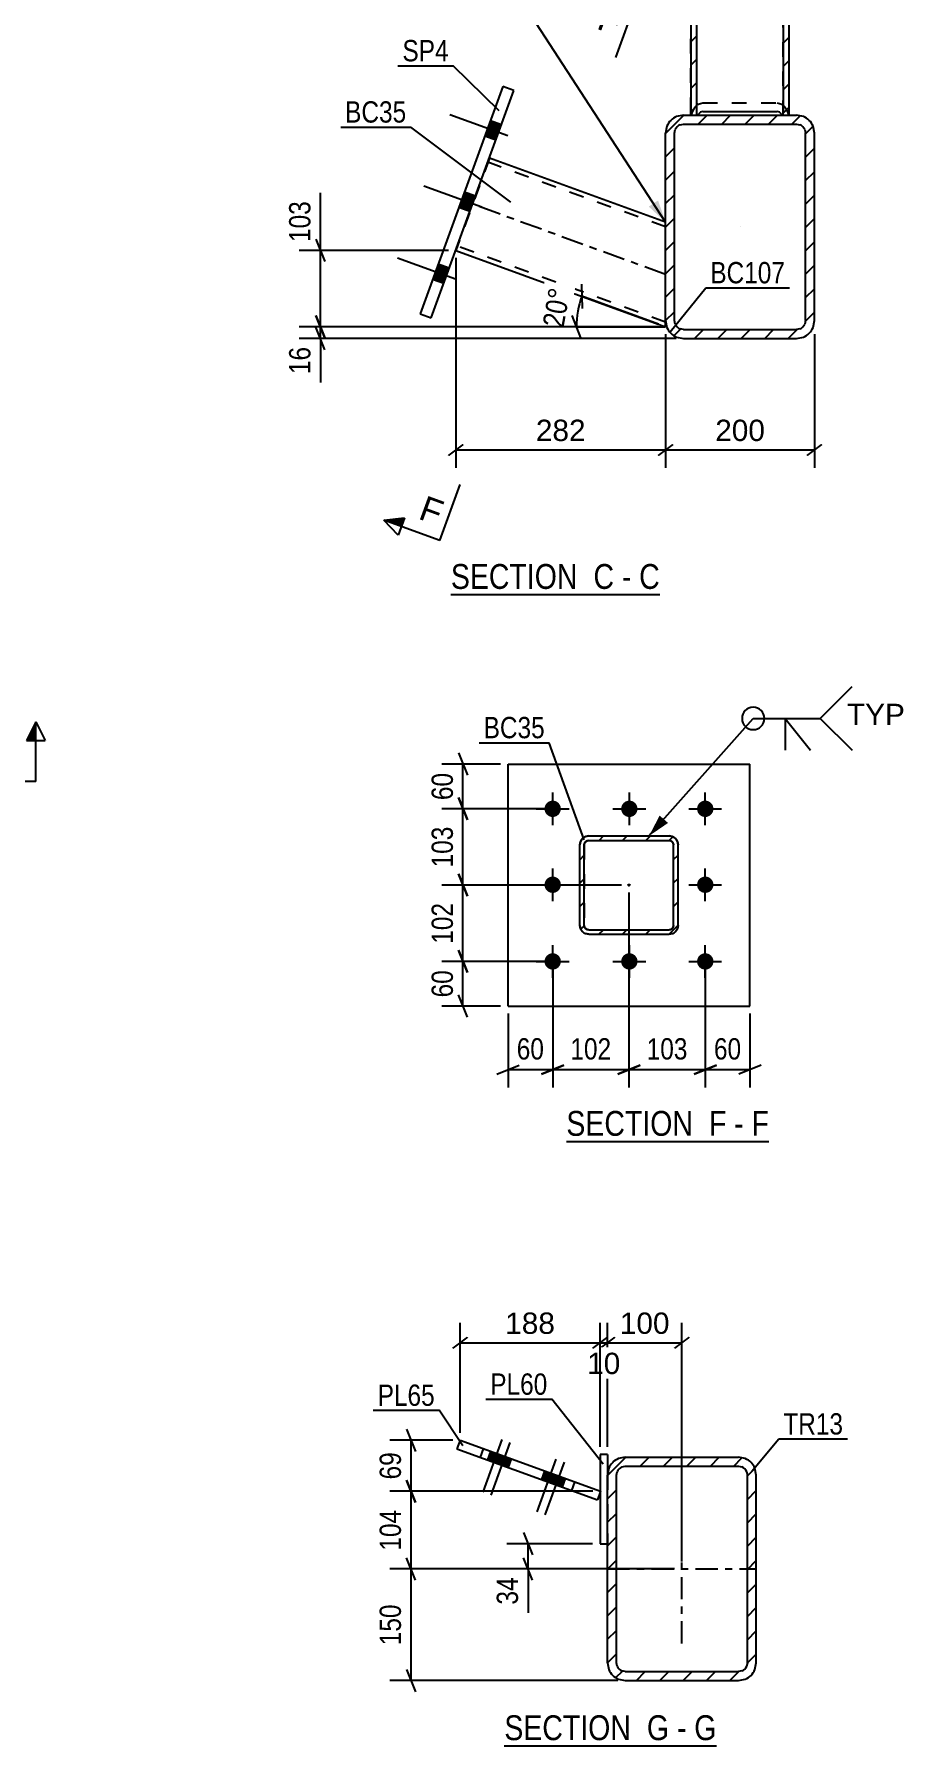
# Model space of a CAD drawing. Header units: millimetres. Extents: x -141 to 1048, y -561 to 280.
# Drawn here: x 609 to 725.9, y -273.1 to -43.2 of the extents above; entities that cross this region are included whole.
import ezdxf

# ---------------------------------------------------------------- set-up
doc = ezdxf.new("R2010")
doc.units = ezdxf.units.MM
doc.linetypes.add('DXK_LINE_DOT2', pattern=[3.9198, 1.9599, -1.9599])
doc.linetypes.add('DXK_LINE_DOT3', pattern=[5.9187, 2.979, -0.9799, 0.9799, -0.9799])
doc.styles.add('Arial', font='ARIAL.TTF', dxfattribs={"height": 0.2})
doc.styles.add('Arial Narrow', font='ARIALN.TTF', dxfattribs={"height": 0.2})

# ---------------------------------------------------------------- blocks, each defined once
blk = doc.blocks.new('Unknown-389626618-19 - 26420')
at = {"color": 6, "linetype": 'Continuous'}
blk.add_line((672.13, -273.11), (700.63, -273.11), dxfattribs=at)
at = {"color": 0, "linetype": 'Continuous'}
blk.add_wipeout([(690.24, -272.36), (690.24, -268.86), (672.13, -268.86), (672.13, -272.36)], dxfattribs=at)
at = {"color": 7, "linetype": 'Continuous', "style": 'Arial Narrow'}
blk.add_text('SECTION ', height=3.34, dxfattribs=at).set_placement((672.13, -272.36))
at = {"color": 0, "linetype": 'Continuous'}
blk.add_wipeout([(694.28, -272.36), (694.28, -268.86), (691.29, -268.86), (691.29, -272.36)], dxfattribs=at)
at = {"color": 7, "linetype": 'Continuous', "style": 'Arial Narrow'}
blk.add_text('G', height=3.34, dxfattribs=at).set_placement((691.29, -272.36))
at = {"color": 0, "linetype": 'Continuous'}
blk.add_wipeout([(696.6, -272.36), (696.6, -268.86), (695.33, -268.86), (695.33, -272.36)], dxfattribs=at)
at = {"color": 7, "linetype": 'Continuous', "style": 'Arial Narrow'}
blk.add_text('-', height=3.34, dxfattribs=at).set_placement((695.33, -272.36))
at = {"color": 0, "linetype": 'Continuous'}
blk.add_wipeout([(700.63, -272.36), (700.63, -268.86), (697.65, -268.86), (697.65, -272.36)], dxfattribs=at)
at = {"color": 7, "linetype": 'Continuous', "style": 'Arial Narrow'}
blk.add_text('G', height=3.34, dxfattribs=at).set_placement((697.65, -272.36))
blk = doc.blocks.new('Unknown-389626618-13 - 3053')
at = {"color": 6, "linetype": 'Continuous'}
blk.add_line((664.95, -118.48), (693.02, -118.48), dxfattribs=at)
at = {"color": 0, "linetype": 'Continuous'}
blk.add_wipeout([(683.06, -117.73), (683.06, -114.23), (664.95, -114.23), (664.95, -117.73)], dxfattribs=at)
at = {"color": 7, "linetype": 'Continuous', "style": 'Arial Narrow'}
blk.add_text('SECTION ', height=3.34, dxfattribs=at).set_placement((664.95, -117.73))
at = {"color": 0, "linetype": 'Continuous'}
blk.add_wipeout([(686.88, -117.73), (686.88, -114.23), (684.11, -114.23), (684.11, -117.73)], dxfattribs=at)
at = {"color": 7, "linetype": 'Continuous', "style": 'Arial Narrow'}
blk.add_text('C', height=3.34, dxfattribs=at).set_placement((684.11, -117.73))
at = {"color": 0, "linetype": 'Continuous'}
blk.add_wipeout([(689.2, -117.73), (689.2, -114.23), (687.93, -114.23), (687.93, -117.73)], dxfattribs=at)
at = {"color": 7, "linetype": 'Continuous', "style": 'Arial Narrow'}
blk.add_text('-', height=3.34, dxfattribs=at).set_placement((687.93, -117.73))
at = {"color": 0, "linetype": 'Continuous'}
blk.add_wipeout([(693.02, -117.73), (693.02, -114.23), (690.25, -114.23), (690.25, -117.73)], dxfattribs=at)
at = {"color": 7, "linetype": 'Continuous', "style": 'Arial Narrow'}
blk.add_text('C', height=3.34, dxfattribs=at).set_placement((690.25, -117.73))
blk = doc.blocks.new('Unknown-389626618-15 - 2711')
at = {"color": 6, "linetype": 'Continuous'}
blk.add_line((680.47, -191.94), (707.69, -191.94), dxfattribs=at)
at = {"color": 0, "linetype": 'Continuous'}
blk.add_wipeout([(698.58, -191.19), (698.58, -187.69), (680.47, -187.69), (680.47, -191.19)], dxfattribs=at)
at = {"color": 7, "linetype": 'Continuous', "style": 'Arial Narrow'}
blk.add_text('SECTION ', height=3.34, dxfattribs=at).set_placement((680.47, -191.19))
at = {"color": 0, "linetype": 'Continuous'}
blk.add_wipeout([(701.97, -191.19), (701.97, -187.69), (699.63, -187.69), (699.63, -191.19)], dxfattribs=at)
at = {"color": 7, "linetype": 'Continuous', "style": 'Arial Narrow'}
blk.add_text('F', height=3.34, dxfattribs=at).set_placement((699.63, -191.19))
at = {"color": 0, "linetype": 'Continuous'}
blk.add_wipeout([(704.3, -191.19), (704.3, -187.69), (703.02, -187.69), (703.02, -191.19)], dxfattribs=at)
at = {"color": 7, "linetype": 'Continuous', "style": 'Arial Narrow'}
blk.add_text('-', height=3.34, dxfattribs=at).set_placement((703.02, -191.19))
at = {"color": 0, "linetype": 'Continuous'}
blk.add_wipeout([(707.69, -191.19), (707.69, -187.69), (705.35, -187.69), (705.35, -191.19)], dxfattribs=at)
at = {"color": 7, "linetype": 'Continuous', "style": 'Arial Narrow'}
blk.add_text('F', height=3.34, dxfattribs=at).set_placement((705.35, -191.19))
blk = doc.blocks.new('Part-389626618-26570 - 26420')
at = {"color": 2, "linetype": 'Continuous'}
for p, q in [((666.19, -232.08), (665.77, -233.21)), ((666.19, -232.08), (685.04, -238.94)), ((665.77, -233.21), (684.63, -240.07)), ((669.28, -233.21), (668.87, -234.34)), ((685.04, -238.94), (684.63, -240.07))]:
    blk.add_line(p, q, dxfattribs=at)
at = {"color": 7, "linetype": 'DXK_LINE_DOT2'}
blk.add_line((681.21, -238.83), (681.62, -237.7), dxfattribs=at)
blk = doc.blocks.new('Part-389626618-26485 - 26420')
at = {"color": 2, "linetype": 'Continuous'}
for p, q in [((685.99, -233.98), (684.99, -233.98)), ((684.99, -233.98), (684.99, -245.98)), ((685.99, -233.98), (685.99, -236.76)), ((684.99, -245.98), (685.99, -245.98))]:
    blk.add_line(p, q, dxfattribs=at)
at = {"color": 7, "linetype": 'DXK_LINE_DOT2'}
blk.add_line((685.99, -236.76), (685.99, -245.98), dxfattribs=at)
blk = doc.blocks.new('Part-389626618-26515 - 26420')
at = {"linetype": 'Continuous'}
h = blk.add_hatch(dxfattribs=at)
h.set_pattern_fill('', scale=0.7, style=0, pattern_type=0)
h.set_pattern_definition([(45, (685.9861, -261.9642), (-1.57154, 1.57154), [])])
h.paths.add_polyline_path([(685.99, -236.76), (685.99, -261.96), (686.17, -262.88), (686.69, -263.66), (687.47, -264.18), (688.39, -264.36), (703.59, -264.36), (704.5, -264.18), (705.28, -263.66), (705.8, -262.88), (705.99, -261.96), (705.99, -236.76), (705.8, -235.85), (705.28, -235.07), (704.5, -234.55), (703.59, -234.36), (688.39, -234.36), (687.47, -234.55), (686.69, -235.07), (686.17, -235.85)])
h.paths.add_polyline_path([(687.54, -235.92), (687.93, -235.66), (688.39, -235.56), (703.59, -235.56), (704.05, -235.66), (704.43, -235.92), (704.69, -236.3), (704.79, -236.76), (704.79, -261.96), (704.69, -262.42), (704.43, -262.81), (704.05, -263.07), (703.59, -263.16), (688.39, -263.16), (687.93, -263.07), (687.54, -262.81), (687.28, -262.42), (687.19, -261.96), (687.19, -236.76), (687.28, -236.3)])
at = {"color": 2, "linetype": 'Continuous'}
for p, q in [((688.39, -234.36), (687.47, -234.55)), ((688.39, -234.36), (703.59, -234.36)), ((704.5, -234.55), (703.59, -234.36)), ((686.17, -235.85), (685.99, -236.76)), ((685.99, -261.96), (685.99, -236.76)), ((687.19, -236.76), (687.28, -236.3)), ((687.19, -261.96), (687.19, -236.76)), ((687.93, -235.66), (688.39, -235.56)), ((688.39, -235.56), (703.59, -235.56)), ((703.59, -235.56), (704.05, -235.66)), ((704.69, -236.3), (704.79, -236.76)), ((704.79, -261.96), (704.79, -236.76)), ((705.99, -236.76), (705.8, -235.85)), ((705.99, -261.96), (705.99, -236.76)), ((685.99, -261.96), (686.17, -262.88)), ((687.28, -262.42), (687.19, -261.96)), ((704.79, -261.96), (704.69, -262.42)), ((705.8, -262.88), (705.99, -261.96)), ((687.47, -264.18), (688.39, -264.36)), ((688.39, -263.16), (687.93, -263.07)), ((688.39, -263.16), (703.59, -263.16)), ((704.05, -263.07), (703.59, -263.16)), ((703.59, -264.36), (704.5, -264.18)), ((688.39, -264.36), (703.59, -264.36))]:
    blk.add_line(p, q, dxfattribs=at)
at = {"color": 7, "linetype": 'DXK_LINE_DOT3'}
for p, q in [((695.99, -259.36), (695.99, -239.36)), ((685.99, -249.36), (705.99, -249.36))]:
    blk.add_line(p, q, dxfattribs=at)
at = {"color": 2, "linetype": 'Continuous'}
for centre, radius, start, end in [((688.39, -236.76), 2.4, 112.5, 157.5), ((688.39, -236.76), 1.2, 112.5, 157.5), ((703.59, -236.76), 1.2, 22.5, 67.5), ((703.59, -236.76), 2.4, 22.5, 67.5), ((688.39, -261.96), 2.4, 202.5, 247.5), ((688.39, -261.96), 1.2, 202.5, 247.5), ((703.59, -261.96), 1.2, 292.5, 337.5), ((703.59, -261.96), 2.4, 292.5, 337.5)]:
    blk.add_arc(centre, radius, start, end, dxfattribs=at)
blk = doc.blocks.new('Bolt-389626618-26583 - 26420')
at = {"linetype": 'Continuous'}
for points in [[(669.86, -234.7), (671.55, -235.31), (671.96, -234.19), (670.27, -233.57)], [(670.95, -235.09), (672.64, -235.71), (673.05, -234.58), (671.36, -233.97)], [(677.13, -237.34), (678.82, -237.96), (679.23, -236.83), (677.54, -236.21)], [(678.21, -237.74), (679.9, -238.35), (680.31, -237.22), (678.62, -236.61)]]:
    blk.add_hatch(color=1, dxfattribs=at).paths.add_polyline_path(points)
at = {"color": 1, "linetype": 'Continuous'}
for p, q in [((671.8, -232), (669.24, -239.05)), ((670.27, -233.57), (669.86, -234.7)), ((672.89, -232.39), (670.32, -239.44)), ((671.36, -233.97), (670.95, -235.09)), ((671.96, -234.19), (671.55, -235.31)), ((673.05, -234.58), (672.64, -235.71)), ((679.07, -234.64), (676.5, -241.69)), ((677.54, -236.21), (677.13, -237.34)), ((680.15, -235.04), (677.59, -242.09)), ((678.62, -236.61), (678.21, -237.74)), ((679.23, -236.83), (678.82, -237.96)), ((680.31, -237.22), (679.9, -238.35))]:
    blk.add_line(p, q, dxfattribs=at)
blk = doc.blocks.new('Part-389626618-3073 - 3053')
at = {"color": 7, "linetype": 'DXK_LINE_DOT2'}
for p, q in [((670.13, -59.86), (665.61, -72.27)), ((693.8, -69.12), (669.92, -60.43)), ((693.8, -68.58), (693.8, -68.48)), ((693.8, -81.74), (693.8, -68.48)), ((693.8, -81.89), (665.82, -71.7))]:
    blk.add_line(p, q, dxfattribs=at)
at = {"color": 2, "linetype": 'Continuous'}
for p, q in [((693.8, -68.48), (670.13, -59.86)), ((665.61, -72.27), (693.8, -82.53)), ((693.8, -81.74), (693.8, -81.7)), ((693.8, -82.53), (693.8, -81.74))]:
    blk.add_line(p, q, dxfattribs=at)
at = {"color": 7, "linetype": 'DXK_LINE_DOT3'}
blk.add_line((693.8, -75.51), (667.87, -66.07), dxfattribs=at)
blk = doc.blocks.new('Part-389626618-3190 - 3053')
at = {"linetype": 'Continuous'}
h = blk.add_hatch(dxfattribs=at)
h.set_pattern_fill('', scale=0.7, style=0, pattern_type=0)
h.set_pattern_definition([(45, (693.801, -81.699), (-1.57154, 1.57154), [])])
h.paths.add_polyline_path([(693.8, -56.5), (693.8, -81.7), (693.98, -82.62), (694.5, -83.4), (695.28, -83.92), (696.2, -84.1), (711.4, -84.1), (712.32, -83.92), (713.1, -83.4), (713.62, -82.62), (713.8, -81.7), (713.8, -56.5), (713.62, -55.58), (713.1, -54.8), (712.32, -54.28), (711.4, -54.1), (696.2, -54.1), (695.28, -54.28), (694.5, -54.8), (693.98, -55.58)])
h.paths.add_polyline_path([(695.35, -55.65), (695.74, -55.39), (696.2, -55.3), (711.4, -55.3), (711.86, -55.39), (712.25, -55.65), (712.51, -56.04), (712.6, -56.5), (712.6, -81.7), (712.51, -82.16), (712.25, -82.55), (711.86, -82.81), (711.4, -82.9), (696.2, -82.9), (695.74, -82.81), (695.35, -82.55), (695.09, -82.16), (695, -81.7), (695, -56.5), (695.09, -56.04)])
at = {"color": 2, "linetype": 'Continuous'}
for p, q in [((696.2, -54.1), (695.28, -54.28)), ((696.2, -54.1), (711.4, -54.1)), ((712.32, -54.28), (711.4, -54.1)), ((693.98, -55.58), (693.8, -56.5)), ((693.8, -81.7), (693.8, -56.5)), ((695, -56.5), (695.09, -56.04)), ((695, -81.7), (695, -56.5)), ((695.74, -55.39), (696.2, -55.3)), ((696.2, -55.3), (711.4, -55.3)), ((711.4, -55.3), (711.86, -55.39)), ((712.51, -56.04), (712.6, -56.5)), ((712.6, -81.7), (712.6, -56.5)), ((713.8, -56.5), (713.62, -55.58)), ((713.8, -81.7), (713.8, -56.5)), ((693.8, -81.7), (693.98, -82.62)), ((695.09, -82.16), (695, -81.7)), ((712.6, -81.7), (712.51, -82.16)), ((713.62, -82.62), (713.8, -81.7)), ((695.28, -83.92), (696.2, -84.1)), ((696.2, -82.9), (695.74, -82.81)), ((696.2, -82.9), (711.4, -82.9)), ((696.2, -84.1), (711.4, -84.1)), ((711.86, -82.81), (711.4, -82.9)), ((711.4, -84.1), (712.32, -83.92))]:
    blk.add_line(p, q, dxfattribs=at)
at = {"color": 7, "linetype": 'DXK_LINE_DOT3'}
blk.add_line((703.8, -69.1), (703.8, -69.1), dxfattribs=at)
at = {"color": 2, "linetype": 'Continuous'}
for centre, radius, start, end in [((696.2, -56.5), 2.4, 112.5, 157.5), ((711.4, -56.5), 2.4, 22.5, 67.5), ((696.2, -56.5), 1.2, 112.5, 157.5), ((711.4, -56.5), 1.2, 22.5, 67.5), ((696.2, -81.7), 2.4, 202.5, 247.5), ((696.2, -81.7), 1.2, 202.5, 247.5), ((711.4, -81.7), 1.2, 292.5, 337.5), ((711.4, -81.7), 2.4, 292.5, 337.5)]:
    blk.add_arc(centre, radius, start, end, dxfattribs=at)
blk = doc.blocks.new('Part-389626618-3055 - 3053')
at = {"linetype": 'Continuous'}
h = blk.add_hatch(dxfattribs=at)
h.set_pattern_fill('', scale=0.7, style=0, pattern_type=0)
h.set_pattern_definition([(45, (697.201, -53.6675), (-1.57154, 1.57154), [])])
h.paths.add_polyline_path([(697.2, -39.07), (697.2, -53.67), (697.26, -54.1), (698.06, -54.1), (698, -53.67), (698, -39.07), (698.06, -38.62), (698.24, -38.24), (698.49, -37.99), (698.8, -37.9), (708.8, -37.9), (709.11, -37.99), (709.37, -38.24), (709.54, -38.62), (709.6, -39.07), (709.6, -53.67), (709.54, -54.1), (710.34, -54.1), (710.4, -53.67), (710.4, -39.07), (710.28, -38.18), (709.93, -37.42), (709.41, -36.91), (708.8, -36.74), (698.8, -36.74), (698.19, -36.91), (697.67, -37.42), (697.32, -38.18)])
at = {"color": 2, "linetype": 'Continuous'}
for p, q in [((698.8, -36.74), (698.19, -36.91)), ((698.8, -36.74), (708.8, -36.74)), ((709.41, -36.91), (708.8, -36.74)), ((697.32, -38.18), (697.2, -39.07)), ((697.2, -39.07), (697.2, -39.07)), ((697.2, -39.07), (697.2, -53.67)), ((698, -39.07), (698.06, -38.62)), ((698, -39.07), (698, -39.07)), ((698, -53.67), (698, -39.07)), ((698.49, -37.99), (698.8, -37.9)), ((698.8, -37.9), (708.8, -37.9)), ((708.8, -37.9), (709.11, -37.99)), ((709.54, -38.62), (709.6, -39.07)), ((709.6, -39.07), (709.6, -39.07)), ((709.6, -39.07), (709.6, -53.67)), ((710.4, -39.07), (710.28, -38.18)), ((710.4, -39.07), (710.4, -39.07)), ((710.4, -53.67), (710.4, -39.07)), ((697.2, -54.1), (697.2, -53.67)), ((697.2, -53.67), (697.26, -54.1)), ((697.26, -54.1), (698.06, -54.1)), ((698.06, -54.1), (698, -53.67)), ((698.06, -54.1), (698.06, -54.1)), ((698.24, -53.96), (698.17, -54.1)), ((698.49, -53.7), (698.24, -53.96)), ((698.8, -53.61), (698.49, -53.7)), ((698.8, -53.61), (708.8, -53.61)), ((709.11, -53.7), (708.8, -53.61)), ((709.37, -53.96), (709.11, -53.7)), ((709.43, -54.1), (709.37, -53.96)), ((709.6, -53.67), (709.54, -54.1)), ((709.54, -54.1), (709.54, -54.1)), ((709.54, -54.1), (710.34, -54.1)), ((710.34, -54.1), (710.4, -53.67)), ((710.4, -54.1), (710.4, -53.67))]:
    blk.add_line(p, q, dxfattribs=at)
at = {"color": 7, "linetype": 'DXK_LINE_DOT2'}
for p, q in [((697.2, -53.67), (697.2, -39.07)), ((698, -54.1), (698, -39.07)), ((709.6, -54.1), (709.6, -39.07)), ((710.4, -53.67), (710.4, -39.07)), ((698.19, -52.62), (698.8, -52.45)), ((698.8, -52.45), (708.8, -52.45)), ((708.8, -52.45), (709.41, -52.62)), ((697.2, -54.1), (697.26, -54.1)), ((697.2, -54.1), (697.29, -54.1)), ((697.29, -54.1), (697.32, -53.89)), ((697.29, -54.1), (698.17, -54.1)), ((709.43, -54.1), (710.4, -54.1)), ((709.54, -54.1), (709.6, -54.1)), ((710.28, -53.89), (710.31, -54.1))]:
    blk.add_line(p, q, dxfattribs=at)
at = {"color": 2, "linetype": 'Continuous'}
for centre, radius, start, end in [((699.39, -38.67), 2.13, 124.4664, 166.7051), ((699.1, -38.87), 1.06, 124.4664, 166.7051), ((708.51, -38.87), 1.06, 13.2949, 55.5336), ((708.21, -38.67), 2.13, 13.2949, 55.5336)]:
    blk.add_arc(centre, radius, start, end, dxfattribs=at)
at = {"color": 7, "linetype": 'DXK_LINE_DOT2'}
for centre, start, end in [((699.39, -54.38), 124.4664, 166.7051), ((708.21, -54.38), 13.2949, 55.5336)]:
    blk.add_arc(centre, 2.13, start, end, dxfattribs=at)
blk = doc.blocks.new('Part-389626618-3112 - 3053')
at = {"color": 2, "linetype": 'Continuous'}
for p, q in [((671.92, -50.25), (660.81, -80.79)), ((673.43, -50.8), (671.92, -50.25)), ((662.31, -81.34), (673.43, -50.8)), ((660.81, -80.79), (662.31, -81.34))]:
    blk.add_line(p, q, dxfattribs=at)
blk = doc.blocks.new('Bolt-389626618-3123 - 3053')
at = {"linetype": 'Continuous'}
for points in [[(671, -57.47), (671.75, -55.4), (670.25, -54.85), (669.49, -56.92)], [(671, -57.47), (671.75, -55.4), (670.25, -54.85), (669.49, -56.92)], [(671, -57.47), (671.75, -55.4), (670.25, -54.85), (669.49, -56.92)], [(667.51, -67.05), (668.26, -64.99), (666.76, -64.44), (666.01, -66.51)], [(667.51, -67.05), (668.26, -64.99), (666.76, -64.44), (666.01, -66.51)], [(663.99, -76.73), (664.74, -74.66), (663.23, -74.12), (662.48, -76.18)], [(663.99, -76.73), (664.74, -74.66), (663.23, -74.12), (662.48, -76.18)], [(663.99, -76.73), (664.74, -74.66), (663.23, -74.12), (662.48, -76.18)]]:
    blk.add_hatch(color=1, dxfattribs=at).paths.add_polyline_path(points)
at = {"color": 1, "linetype": 'Continuous'}
for p, q in [((672.6, -56.88), (664.8, -54.04)), ((672.6, -56.88), (664.8, -54.04)), ((672.6, -56.88), (664.8, -54.04)), ((671.75, -55.4), (670.25, -54.85)), ((671.75, -55.4), (670.25, -54.85)), ((671.75, -55.4), (670.25, -54.85)), ((671, -57.47), (669.49, -56.92)), ((671, -57.47), (669.49, -56.92)), ((671, -57.47), (669.49, -56.92)), ((669.11, -66.46), (661.31, -63.63)), ((669.11, -66.46), (661.31, -63.63)), ((667.51, -67.05), (666.01, -66.51)), ((667.51, -67.05), (666.01, -66.51)), ((668.26, -64.99), (666.76, -64.44)), ((668.26, -64.99), (666.76, -64.44)), ((665.58, -76.14), (657.78, -73.3)), ((665.58, -76.14), (657.78, -73.3)), ((665.58, -76.14), (657.78, -73.3)), ((664.74, -74.66), (663.23, -74.12)), ((664.74, -74.66), (663.23, -74.12)), ((664.74, -74.66), (663.23, -74.12)), ((663.99, -76.73), (662.48, -76.18)), ((663.99, -76.73), (662.48, -76.18)), ((663.99, -76.73), (662.48, -76.18))]:
    blk.add_line(p, q, dxfattribs=at)
blk = doc.blocks.new('Part-389626618-2742 - 2711')
at = {"linetype": 'Continuous'}
h = blk.add_hatch(dxfattribs=at)
h.set_pattern_fill('', scale=0.7, style=0, pattern_type=0)
h.set_pattern_definition([(45, (694.277, -164.1203), (-1.57154, 1.57154), [])])
h.paths.add_polyline_path([(683.48, -164.12), (694.28, -164.12), (694.74, -164.03), (695.13, -163.77), (695.39, -163.38), (695.48, -162.92), (695.48, -152.12), (695.39, -151.66), (695.13, -151.27), (694.74, -151.01), (694.28, -150.92), (683.48, -150.92), (683.02, -151.01), (682.63, -151.27), (682.37, -151.66), (682.28, -152.12), (682.28, -162.92), (682.37, -163.38), (682.63, -163.77), (683.02, -164.03)])
h.paths.add_polyline_path([(682.92, -163.15), (682.88, -162.92), (682.88, -152.12), (682.92, -151.89), (683.05, -151.7), (683.25, -151.57), (683.48, -151.52), (694.28, -151.52), (694.51, -151.57), (694.7, -151.7), (694.83, -151.89), (694.88, -152.12), (694.88, -162.92), (694.83, -163.15), (694.7, -163.34), (694.51, -163.47), (694.28, -163.52), (683.48, -163.52), (683.25, -163.47), (683.05, -163.34)])
blk.add_hatch(color=30, dxfattribs=at).paths.add_polyline_path([(688.88, -157.62, -1), (688.88, -157.42, -1)])
at = {"color": 7, "linetype": 'DXK_LINE_DOT2'}
for p, q in [((682.28, -152.12), (682.37, -151.66)), ((683.05, -151.7), (682.92, -151.89)), ((683.02, -151.01), (683.48, -150.92)), ((683.25, -151.57), (683.05, -151.7)), ((683.48, -151.52), (683.25, -151.57)), ((683.48, -150.92), (694.28, -150.92)), ((683.48, -151.52), (694.28, -151.52)), ((694.28, -150.92), (694.74, -151.01)), ((694.51, -151.57), (694.28, -151.52)), ((694.7, -151.7), (694.51, -151.57)), ((694.83, -151.89), (694.7, -151.7)), ((695.39, -151.66), (695.48, -152.12)), ((682.28, -162.92), (682.28, -152.12)), ((682.92, -151.89), (682.88, -152.12)), ((682.88, -152.12), (682.88, -162.92)), ((694.88, -152.12), (694.83, -151.89)), ((694.88, -162.92), (694.88, -152.12)), ((695.48, -162.92), (695.48, -152.12)), ((682.37, -163.38), (682.28, -162.92)), ((682.88, -162.92), (682.92, -163.15)), ((682.92, -163.15), (683.05, -163.34)), ((694.7, -163.34), (694.83, -163.15)), ((694.83, -163.15), (694.88, -162.92)), ((695.48, -162.92), (695.39, -163.38)), ((683.48, -164.12), (683.02, -164.03)), ((683.05, -163.34), (683.25, -163.47)), ((683.25, -163.47), (683.48, -163.52)), ((683.48, -163.52), (694.28, -163.52)), ((683.48, -164.12), (694.28, -164.12)), ((694.28, -163.52), (694.51, -163.47)), ((694.74, -164.03), (694.28, -164.12)), ((694.51, -163.47), (694.7, -163.34))]:
    blk.add_line(p, q, dxfattribs=at)
at = {"color": 2, "linetype": 'Continuous'}
for p, q in [((682.37, -151.66), (682.28, -152.12)), ((682.92, -151.89), (683.05, -151.7)), ((683.48, -150.92), (683.02, -151.01)), ((683.05, -151.7), (683.25, -151.57)), ((683.25, -151.57), (683.48, -151.52)), ((683.48, -150.92), (694.28, -150.92)), ((683.48, -151.52), (694.28, -151.52)), ((694.74, -151.01), (694.28, -150.92)), ((694.28, -151.52), (694.51, -151.57)), ((694.51, -151.57), (694.7, -151.7)), ((694.7, -151.7), (694.83, -151.89)), ((695.48, -152.12), (695.39, -151.66)), ((682.28, -162.92), (682.28, -152.12)), ((682.88, -152.12), (682.92, -151.89)), ((682.88, -162.92), (682.88, -152.12)), ((694.83, -151.89), (694.88, -152.12)), ((694.88, -162.92), (694.88, -152.12)), ((695.48, -162.92), (695.48, -152.12)), ((682.28, -162.92), (682.37, -163.38)), ((682.92, -163.15), (682.88, -162.92)), ((683.05, -163.34), (682.92, -163.15)), ((694.83, -163.15), (694.7, -163.34)), ((694.88, -162.92), (694.83, -163.15)), ((695.39, -163.38), (695.48, -162.92)), ((683.02, -164.03), (683.48, -164.12)), ((683.25, -163.47), (683.05, -163.34)), ((683.48, -163.52), (683.25, -163.47)), ((683.48, -163.52), (694.28, -163.52)), ((683.48, -164.12), (694.28, -164.12)), ((694.51, -163.47), (694.28, -163.52)), ((694.28, -164.12), (694.74, -164.03)), ((694.7, -163.34), (694.51, -163.47))]:
    blk.add_line(p, q, dxfattribs=at)
at = {"color": 7, "linetype": 'DXK_LINE_DOT3'}
blk.add_line((688.88, -157.52), (688.88, -157.52), dxfattribs=at)
at = {"color": 30, "linetype": 'DXK_LINE_DOT3'}
blk.add_line((688.88, -157.52), (688.88, -157.52), dxfattribs=at)
at = {"color": 30, "linetype": 'Continuous'}
blk.add_circle((688.88, -157.52), 0.1, dxfattribs=at)
at = {"color": 7, "linetype": 'DXK_LINE_DOT2'}
for centre, start, end in [((683.48, -152.12), 112.5, 157.5), ((694.28, -152.12), 22.5, 67.5), ((683.48, -162.92), 202.5, 247.5), ((694.28, -162.92), 292.5, 337.5)]:
    blk.add_arc(centre, 1.2, start, end, dxfattribs=at)
at = {"color": 2, "linetype": 'Continuous'}
for centre, start, end in [((683.48, -152.12), 112.5, 157.5), ((694.28, -152.12), 22.5, 67.5), ((683.48, -162.92), 202.5, 247.5), ((694.28, -162.92), 292.5, 337.5)]:
    blk.add_arc(centre, 1.2, start, end, dxfattribs=at)
blk = doc.blocks.new('Part-389626618-2779 - 2711')
at = {"color": 2, "linetype": 'Continuous'}
for p, q in [((672.63, -173.77), (672.63, -141.27)), ((672.63, -141.27), (705.13, -141.27)), ((705.13, -173.77), (705.13, -141.27)), ((672.63, -173.77), (705.13, -173.77))]:
    blk.add_line(p, q, dxfattribs=at)
blk = doc.blocks.new('Bolt-389626618-2747 - 2711')
at = {"linetype": 'Continuous'}
for points in [[(678.63, -146.17, -1), (678.63, -148.37, -1)], [(688.93, -146.17, -1), (688.93, -148.37, -1)], [(699.13, -146.17, -1), (699.13, -148.37, -1)], [(678.63, -156.37, -1), (678.63, -158.57, -1)], [(699.13, -156.37, -1), (699.13, -158.57, -1)], [(678.63, -166.67, -1), (678.63, -168.87, -1)], [(688.93, -166.67, -1), (688.93, -168.87, -1)], [(699.13, -166.67, -1), (699.13, -168.87, -1)]]:
    blk.add_hatch(color=1, dxfattribs=at).paths.add_polyline_path(points)
at = {"color": 1, "linetype": 'Continuous'}
for p, q in [((678.63, -149.47), (678.63, -145.07)), ((688.93, -149.47), (688.93, -145.07)), ((699.13, -149.47), (699.13, -145.07)), ((676.43, -147.27), (680.83, -147.27)), ((686.73, -147.27), (691.13, -147.27)), ((696.93, -147.27), (701.33, -147.27)), ((678.63, -159.67), (678.63, -155.27)), ((699.13, -159.67), (699.13, -155.27)), ((676.43, -157.47), (680.83, -157.47)), ((696.93, -157.47), (701.33, -157.47)), ((676.43, -167.77), (680.83, -167.77)), ((678.63, -169.97), (678.63, -165.57)), ((686.73, -167.77), (691.13, -167.77)), ((688.93, -169.97), (688.93, -165.57)), ((696.93, -167.77), (701.33, -167.77)), ((699.13, -169.97), (699.13, -165.57))]:
    blk.add_line(p, q, dxfattribs=at)
blk = doc.blocks.new('StraightDimension-389626618-38826 - 26420')
at = {"color": 7, "linetype": 'Continuous'}
for p, q in [((660.19, -250.86), (658.99, -247.86)), ((694.99, -249.36), (656.74, -249.36)), ((659.59, -264.36), (659.59, -249.36)), ((658.99, -262.86), (660.19, -265.86)), ((687.39, -264.36), (656.74, -264.36))]:
    blk.add_line(p, q, dxfattribs=at)
at = {"color": 0}
blk.add_wipeout([(658.84, -253.52), (654.64, -253.52), (654.64, -260.21), (658.84, -260.21)], dxfattribs=at)
at = {"color": 3, "style": 'Arial Narrow'}
blk.add_text('150', height=2.863, rotation=90.0002, dxfattribs=at).set_placement((658.24, -259.61))
blk = doc.blocks.new('StraightDimension-389626618-27278 - 26420')
at = {"color": 7, "linetype": 'Continuous'}
for p, q in [((674.72, -244.48), (675.92, -247.48)), ((683.99, -245.98), (672.47, -245.98)), ((675.92, -250.86), (674.72, -247.86)), ((675.32, -249.36), (675.32, -245.98)), ((694.99, -249.36), (672.47, -249.36))]:
    blk.add_line(p, q, dxfattribs=at)
at = {"color": 0}
blk.add_wipeout([(674.57, -249.89), (670.37, -249.89), (670.37, -254.75), (674.57, -254.75)], dxfattribs=at)
at = {"color": 7, "linetype": 'Continuous'}
blk.add_line((675.32, -249.36), (675.32, -255.27), dxfattribs=at)
blk.add_line((675.32, -249.36), (675.32, -255.27), dxfattribs=at)
at = {"color": 3, "style": 'Arial Narrow'}
blk.add_text('34', height=2.863, rotation=90.0002, dxfattribs=at).set_placement((673.97, -254.15))
blk = doc.blocks.new('StraightDimension-389626618-38824 - 26420')
at = {"color": 7, "linetype": 'Continuous'}
for p, q in [((665.19, -232.08), (656.74, -232.08)), ((658.99, -230.58), (660.19, -233.58)), ((659.59, -238.94), (659.59, -232.08)), ((684.04, -238.94), (656.74, -238.94)), ((660.19, -240.44), (658.99, -237.44))]:
    blk.add_line(p, q, dxfattribs=at)
at = {"color": 0}
blk.add_wipeout([(658.84, -233.08), (654.64, -233.08), (654.64, -237.94), (658.84, -237.94)], dxfattribs=at)
at = {"color": 3, "style": 'Arial Narrow'}
blk.add_text('69', height=2.863, rotation=90.0002, dxfattribs=at).set_placement((658.24, -237.34))
blk = doc.blocks.new('StraightDimension-389626618-38825 - 26420')
at = {"color": 7, "linetype": 'Continuous'}
for p, q in [((684.04, -238.94), (656.74, -238.94)), ((658.99, -237.44), (660.19, -240.44)), ((659.59, -249.36), (659.59, -238.94)), ((660.19, -250.86), (658.99, -247.86)), ((694.99, -249.36), (656.74, -249.36))]:
    blk.add_line(p, q, dxfattribs=at)
at = {"color": 0}
blk.add_wipeout([(658.84, -240.81), (654.64, -240.81), (654.64, -247.5), (658.84, -247.5)], dxfattribs=at)
at = {"color": 3, "style": 'Arial Narrow'}
blk.add_text('104', height=2.863, rotation=90.0002, dxfattribs=at).set_placement((658.24, -246.9))
blk = doc.blocks.new('StraightDimension-389626618-53988 - 26420')
at = {"linetype": 'Continuous'}
for points in [[(686.89, -218.16), (687.09, -218.31), (685.09, -219.81), (684.89, -219.66)], [(695.09, -219.81), (694.89, -219.66), (696.89, -218.16), (697.09, -218.31)]]:
    blk.add_hatch(color=7, dxfattribs=at).paths.add_polyline_path(points)
at = {"color": 7, "linetype": 'Continuous'}
for p, q in [((685.99, -232.98), (685.99, -216.29)), ((695.99, -248.36), (695.99, -216.29)), ((685.99, -218.99), (695.99, -218.99))]:
    blk.add_line(p, q, dxfattribs=at)
at = {"color": 0}
blk.add_wipeout([(694.92, -218.39), (694.92, -214.19), (687.05, -214.19), (687.05, -218.39)], dxfattribs=at)
at = {"color": 3, "style": 'Arial'}
blk.add_text('100', height=2.865, dxfattribs=at).set_placement((687.65, -217.79))
blk = doc.blocks.new('StraightDimension-389626618-53989 - 26420')
at = {"linetype": 'Continuous'}
for points in [[(685.89, -218.16), (686.09, -218.31), (684.09, -219.81), (683.89, -219.66)], [(685.09, -219.81), (684.89, -219.66), (686.89, -218.16), (687.09, -218.31)]]:
    blk.add_hatch(color=7, dxfattribs=at).paths.add_polyline_path(points)
at = {"color": 7, "linetype": 'Continuous'}
for p, q in [((684.99, -232.98), (684.99, -216.59)), ((685.99, -232.98), (685.99, -216.59)), ((684.99, -218.99), (685.99, -218.99))]:
    blk.add_line(p, q, dxfattribs=at)
at = {"color": 0}
blk.add_wipeout([(688.31, -223.79), (688.31, -219.59), (682.66, -219.59), (682.66, -223.79)], dxfattribs=at)
at = {"color": 3, "style": 'Arial'}
blk.add_text('10', height=2.865, dxfattribs=at).set_placement((683.26, -223.19))
blk = doc.blocks.new('StraightDimension-389626618-53990 - 26420')
at = {"linetype": 'Continuous'}
for points in [[(665.29, -219.81), (665.09, -219.66), (667.09, -218.16), (667.29, -218.31)], [(685.89, -218.16), (686.09, -218.31), (684.09, -219.81), (683.89, -219.66)]]:
    blk.add_hatch(color=7, dxfattribs=at).paths.add_polyline_path(points)
at = {"color": 7, "linetype": 'Continuous'}
for p, q in [((666.19, -231.08), (666.19, -216.29)), ((684.99, -232.98), (684.99, -216.29)), ((666.19, -218.99), (684.99, -218.99))]:
    blk.add_line(p, q, dxfattribs=at)
at = {"color": 0}
blk.add_wipeout([(679.52, -218.39), (679.52, -214.19), (671.65, -214.19), (671.65, -218.39)], dxfattribs=at)
at = {"color": 3, "style": 'Arial'}
blk.add_text('188', height=2.865, dxfattribs=at).set_placement((672.25, -217.79))
blk = doc.blocks.new('StraightDimension-389626618-24998 - 3053')
at = {"color": 7, "linetype": 'Continuous'}
for p, q in [((646.82, -70.77), (648.02, -73.77)), ((664.61, -72.27), (644.57, -72.27)), ((647.42, -82.53), (647.42, -72.27)), ((692.8, -82.53), (644.57, -82.53)), ((648.02, -84.03), (646.82, -81.03))]:
    blk.add_line(p, q, dxfattribs=at)
at = {"color": 0}
blk.add_wipeout([(646.67, -65.06), (642.47, -65.06), (642.47, -71.74), (646.67, -71.74)], dxfattribs=at)
at = {"color": 7, "linetype": 'Continuous'}
blk.add_line((647.42, -72.27), (647.42, -64.53), dxfattribs=at)
blk.add_line((647.42, -72.27), (647.42, -64.53), dxfattribs=at)
at = {"color": 3, "style": 'Arial Narrow'}
blk.add_text('103', height=2.863, rotation=90.0002, dxfattribs=at).set_placement((646.07, -71.14))
blk = doc.blocks.new('StraightDimension-389626618-25083 - 3053')
at = {"linetype": 'Continuous'}
for points in [[(692.9, -99.9), (692.7, -99.75), (694.7, -98.25), (694.9, -98.4)], [(714.7, -98.25), (714.9, -98.4), (712.9, -99.9), (712.7, -99.75)]]:
    blk.add_hatch(color=7, dxfattribs=at).paths.add_polyline_path(points)
at = {"color": 7, "linetype": 'Continuous'}
for p, q in [((693.8, -83.53), (693.8, -101.47)), ((713.8, -83.5), (713.8, -101.47)), ((693.8, -99.07), (713.8, -99.07))]:
    blk.add_line(p, q, dxfattribs=at)
at = {"color": 0}
blk.add_wipeout([(707.74, -98.47), (707.74, -94.27), (699.87, -94.27), (699.87, -98.47)], dxfattribs=at)
at = {"color": 3, "style": 'Arial'}
blk.add_text('200', height=2.865, dxfattribs=at).set_placement((700.47, -97.87))
blk = doc.blocks.new('AngleDimension-389626618-3280 - 3053')
at = {"color": 7, "linetype": 'Continuous'}
for p, q in [((682.5, -76.82), (682.6, -80.05)), ((692.86, -82.19), (682.55, -78.43)), ((682.55, -78.43), (693.8, -82.53)), ((682.43, -84.03), (681.23, -81.03)), ((681.83, -82.53), (693.8, -82.53))]:
    blk.add_line(p, q, dxfattribs=at)
blk.add_arc((693.8, -82.53), 11.98, 160, 180, dxfattribs=at)
at = {"color": 0}
blk.add_wipeout([(681.68, -77.11), (677.55, -76.38), (676.42, -82.74), (680.56, -83.47)], dxfattribs=at)
at = {"color": 3, "style": 'Arial Narrow'}
blk.add_text('20°', height=2.863, rotation=80.0021, dxfattribs=at).set_placement((680.07, -82.78))
blk = doc.blocks.new('StraightDimension-389626618-25084 - 3053')
at = {"linetype": 'Continuous'}
for points in [[(664.71, -99.9), (664.51, -99.75), (666.51, -98.25), (666.71, -98.4)], [(694.7, -98.25), (694.9, -98.4), (692.9, -99.9), (692.7, -99.75)]]:
    blk.add_hatch(color=7, dxfattribs=at).paths.add_polyline_path(points)
at = {"color": 7, "linetype": 'Continuous'}
for p, q in [((665.61, -73.27), (665.61, -101.47)), ((693.8, -83.53), (693.8, -101.47)), ((665.61, -99.07), (693.8, -99.07))]:
    blk.add_line(p, q, dxfattribs=at)
at = {"color": 0}
blk.add_wipeout([(683.64, -98.47), (683.64, -94.27), (675.77, -94.27), (675.77, -98.47)], dxfattribs=at)
at = {"color": 3, "style": 'Arial'}
blk.add_text('282', height=2.865, dxfattribs=at).set_placement((676.37, -97.87))
blk = doc.blocks.new('StraightDimension-389626618-24999 - 3053')
at = {"color": 7, "linetype": 'Continuous'}
for p, q in [((692.8, -82.53), (644.57, -82.53)), ((646.82, -81.03), (648.02, -84.03)), ((648.02, -85.6), (646.82, -82.6)), ((647.42, -84.1), (647.42, -82.53)), ((695.2, -84.1), (644.57, -84.1))]:
    blk.add_line(p, q, dxfattribs=at)
at = {"color": 0}
blk.add_wipeout([(646.67, -84.62), (642.47, -84.62), (642.47, -89.48), (646.67, -89.48)], dxfattribs=at)
at = {"color": 7, "linetype": 'Continuous'}
blk.add_line((647.42, -84.1), (647.42, -90), dxfattribs=at)
blk.add_line((647.42, -84.1), (647.42, -90), dxfattribs=at)
at = {"color": 3, "style": 'Arial Narrow'}
blk.add_text('16', height=2.863, rotation=90.0002, dxfattribs=at).set_placement((646.07, -88.88))
blk = doc.blocks.new('StraightDimension-389626618-53865 - 2711')
at = {"color": 7, "linetype": 'Continuous'}
for p, q in [((699.13, -168.77), (699.13, -184.69)), ((705.13, -174.77), (705.13, -184.69)), ((697.63, -182.89), (700.63, -181.69)), ((699.13, -182.29), (705.13, -182.29)), ((706.63, -181.69), (703.63, -182.89))]:
    blk.add_line(p, q, dxfattribs=at)
at = {"color": 0}
blk.add_wipeout([(704.56, -181.54), (704.56, -177.34), (699.7, -177.34), (699.7, -181.54)], dxfattribs=at)
at = {"color": 3, "style": 'Arial Narrow'}
blk.add_text('60', height=2.863, dxfattribs=at).set_placement((700.3, -180.94))
blk = doc.blocks.new('StraightDimension-389626618-53866 - 2711')
at = {"color": 7, "linetype": 'Continuous'}
for p, q in [((688.88, -158.52), (688.88, -184.69)), ((699.13, -168.77), (699.13, -184.69)), ((687.38, -182.89), (690.38, -181.69)), ((688.88, -182.29), (699.13, -182.29)), ((700.63, -181.69), (697.63, -182.89))]:
    blk.add_line(p, q, dxfattribs=at)
at = {"color": 0}
blk.add_wipeout([(697.34, -181.54), (697.34, -177.34), (690.66, -177.34), (690.66, -181.54)], dxfattribs=at)
at = {"color": 3, "style": 'Arial Narrow'}
blk.add_text('103', height=2.863, dxfattribs=at).set_placement((691.26, -180.94))
blk = doc.blocks.new('StraightDimension-389626618-53867 - 2711')
at = {"color": 7, "linetype": 'Continuous'}
for p, q in [((688.88, -158.52), (688.88, -184.69)), ((678.63, -168.77), (678.63, -184.69)), ((677.13, -182.89), (680.13, -181.69)), ((678.63, -182.29), (688.88, -182.29)), ((690.38, -181.69), (687.38, -182.89))]:
    blk.add_line(p, q, dxfattribs=at)
at = {"color": 0}
blk.add_wipeout([(687.09, -181.54), (687.09, -177.34), (680.41, -177.34), (680.41, -181.54)], dxfattribs=at)
at = {"color": 3, "style": 'Arial Narrow'}
blk.add_text('102', height=2.863, dxfattribs=at).set_placement((681.01, -180.94))
blk = doc.blocks.new('StraightDimension-389626618-53932 - 2711')
at = {"color": 7, "linetype": 'Continuous'}
for p, q in [((665.97, -139.77), (667.17, -142.77)), ((671.63, -141.27), (663.72, -141.27)), ((666.57, -147.27), (666.57, -141.27)), ((667.17, -148.77), (665.97, -145.77)), ((677.63, -147.27), (663.72, -147.27))]:
    blk.add_line(p, q, dxfattribs=at)
at = {"color": 0}
blk.add_wipeout([(665.82, -141.84), (661.62, -141.84), (661.62, -146.7), (665.82, -146.7)], dxfattribs=at)
at = {"color": 3, "style": 'Arial Narrow'}
blk.add_text('60', height=2.863, rotation=90.0002, dxfattribs=at).set_placement((665.22, -146.1))
blk = doc.blocks.new('StraightDimension-389626618-53868 - 2711')
at = {"color": 7, "linetype": 'Continuous'}
for p, q in [((678.63, -168.77), (678.63, -184.69)), ((672.63, -174.77), (672.63, -184.69)), ((671.13, -182.89), (674.13, -181.69)), ((672.63, -182.29), (678.63, -182.29)), ((680.13, -181.69), (677.13, -182.89))]:
    blk.add_line(p, q, dxfattribs=at)
at = {"color": 0}
blk.add_wipeout([(678.06, -181.54), (678.06, -177.34), (673.2, -177.34), (673.2, -181.54)], dxfattribs=at)
at = {"color": 3, "style": 'Arial Narrow'}
blk.add_text('60', height=2.863, dxfattribs=at).set_placement((673.8, -180.94))
blk = doc.blocks.new('StraightDimension-389626618-53933 - 2711')
at = {"color": 7, "linetype": 'Continuous'}
for p, q in [((665.97, -145.77), (667.17, -148.77)), ((677.63, -147.27), (663.72, -147.27)), ((666.57, -157.52), (666.57, -147.27)), ((667.17, -159.02), (665.97, -156.02)), ((687.88, -157.52), (663.72, -157.52))]:
    blk.add_line(p, q, dxfattribs=at)
at = {"color": 0}
blk.add_wipeout([(665.82, -149.05), (661.62, -149.05), (661.62, -155.74), (665.82, -155.74)], dxfattribs=at)
at = {"color": 3, "style": 'Arial Narrow'}
blk.add_text('103', height=2.863, rotation=90.0002, dxfattribs=at).set_placement((665.22, -155.14))
blk = doc.blocks.new('StraightDimension-389626618-53934 - 2711')
at = {"color": 7, "linetype": 'Continuous'}
for p, q in [((665.97, -156.02), (667.17, -159.02)), ((687.88, -157.52), (663.72, -157.52)), ((666.57, -167.77), (666.57, -157.52)), ((677.63, -167.77), (663.72, -167.77)), ((667.17, -169.27), (665.97, -166.27))]:
    blk.add_line(p, q, dxfattribs=at)
at = {"color": 0}
blk.add_wipeout([(665.82, -159.3), (661.62, -159.3), (661.62, -165.99), (665.82, -165.99)], dxfattribs=at)
at = {"color": 3, "style": 'Arial Narrow'}
blk.add_text('102', height=2.863, rotation=90.0002, dxfattribs=at).set_placement((665.22, -165.39))
blk = doc.blocks.new('StraightDimension-389626618-53935 - 2711')
at = {"color": 7, "linetype": 'Continuous'}
for p, q in [((677.63, -167.77), (663.72, -167.77)), ((665.97, -166.27), (667.17, -169.27)), ((666.57, -173.77), (666.57, -167.77)), ((667.17, -175.27), (665.97, -172.27)), ((671.63, -173.77), (663.72, -173.77))]:
    blk.add_line(p, q, dxfattribs=at)
at = {"color": 0}
blk.add_wipeout([(665.82, -168.34), (661.62, -168.34), (661.62, -173.2), (665.82, -173.2)], dxfattribs=at)
at = {"color": 3, "style": 'Arial Narrow'}
blk.add_text('60', height=2.863, rotation=90.0002, dxfattribs=at).set_placement((665.22, -172.6))
blk = doc.blocks.new('Mark-389626618-27237 - 26420')
at = {"color": 0}
blk.add_wipeout([(677.92, -225.97), (677.92, -222.97), (670.24, -222.97), (670.24, -225.97)], dxfattribs=at)
blk.add_wipeout([(677.92, -225.97), (677.92, -222.97), (670.24, -222.97), (670.24, -225.97)], dxfattribs=at)
at = {"color": 30, "linetype": 'Continuous'}
for p in [(669.64, -226.57), (685.4, -235.31)]:
    blk.add_line(p, (678.52, -226.57), dxfattribs=at)
at = {"color": 3, "style": 'Arial Narrow'}
blk.add_text('PL60', height=2.863, dxfattribs=at).set_placement((670.24, -225.97))
blk = doc.blocks.new('Mark-389626618-27240 - 26420')
at = {"color": 0}
blk.add_wipeout([(717.66, -231.31), (717.66, -228.31), (709.62, -228.31), (709.62, -231.31)], dxfattribs=at)
blk.add_wipeout([(717.66, -231.31), (717.66, -228.31), (709.62, -228.31), (709.62, -231.31)], dxfattribs=at)
at = {"color": 30, "linetype": 'Continuous'}
for p, q in [((705.37, -236.24), (709.02, -231.91)), ((709.02, -231.91), (718.26, -231.91))]:
    blk.add_line(p, q, dxfattribs=at)
at = {"color": 3, "style": 'Arial Narrow'}
blk.add_text('TR13', height=2.863, dxfattribs=at).set_placement((709.62, -231.31))
blk = doc.blocks.new('Mark-389626618-27243 - 26420')
at = {"color": 0}
blk.add_wipeout([(662.78, -227.46), (662.78, -224.46), (655.11, -224.46), (655.11, -227.46)], dxfattribs=at)
blk.add_wipeout([(662.78, -227.46), (662.78, -224.46), (655.11, -224.46), (655.11, -227.46)], dxfattribs=at)
at = {"color": 30, "linetype": 'Continuous'}
for p in [(654.51, -228.06), (666.55, -232.81)]:
    blk.add_line(p, (663.38, -228.06), dxfattribs=at)
at = {"color": 3, "style": 'Arial Narrow'}
blk.add_text('PL65', height=2.863, dxfattribs=at).set_placement((655.11, -227.46))
blk = doc.blocks.new('SectionMark-389626618-36155 - 6323')
at = {"linetype": 'Continuous'}
blk.add_hatch(color=6, dxfattribs=at).paths.add_polyline_path([(609.17, -138.1), (607.92, -138.1), (609.17, -135.6)])
at = {"color": 6, "linetype": 'Continuous'}
for p, q in [((609.17, -135.6), (607.92, -138.1)), ((609.17, -143.6), (609.17, -135.6)), ((609.17, -135.6), (610.42, -138.1)), ((607.92, -138.1), (610.42, -138.1)), ((609.17, -143.6), (601.17, -143.6))]:
    blk.add_line(p, q, dxfattribs=at)
blk = doc.blocks.new('Mark-389626618-3069 - 3053')
at = {"color": 0}
blk.add_wipeout([(658.96, -55.1), (658.96, -52.1), (650.74, -52.1), (650.74, -55.1)], dxfattribs=at)
blk.add_wipeout([(658.96, -55.1), (658.96, -52.1), (650.74, -52.1), (650.74, -55.1)], dxfattribs=at)
at = {"color": 30, "linetype": 'Continuous'}
for p in [(650.14, -55.7), (673, -65.81)]:
    blk.add_line(p, (659.56, -55.7), dxfattribs=at)
at = {"color": 3, "style": 'Arial Narrow'}
blk.add_text('BC35', height=2.863, dxfattribs=at).set_placement((650.74, -55.1))
blk = doc.blocks.new('Mark-389626618-3108 - 3053')
at = {"color": 0}
blk.add_wipeout([(664.65, -46.87), (664.65, -43.87), (658.44, -43.87), (658.44, -46.87)], dxfattribs=at)
blk.add_wipeout([(664.65, -46.87), (664.65, -43.87), (658.44, -43.87), (658.44, -46.87)], dxfattribs=at)
at = {"color": 30, "linetype": 'Continuous'}
for p in [(657.84, -47.47), (671.43, -53.54)]:
    blk.add_line(p, (665.25, -47.47), dxfattribs=at)
at = {"color": 3, "style": 'Arial Narrow'}
blk.add_text('SP4', height=2.863, dxfattribs=at).set_placement((658.44, -46.87))
blk = doc.blocks.new('SectionMark-389626618-3319 - 3053')
at = {"linetype": 'Continuous'}
blk.add_hatch(color=6, dxfattribs=at).paths.add_polyline_path([(658.71, -108.18), (658.29, -109.35), (655.94, -108.5)])
at = {"color": 6, "linetype": 'Continuous'}
for p, q in [((682.29, -36.09), (685.07, -35.77)), ((655.94, -108.5), (658.71, -108.18)), ((657.86, -110.53), (655.94, -108.5)), ((658.71, -108.18), (657.86, -110.53))]:
    blk.add_line(p, q, dxfattribs=at)
at = {"color": 0, "linetype": 'Continuous'}
for points in [[(687.07, -43.42), (688.27, -40.13), (685.59, -39.16), (684.39, -42.45)], [(663.11, -109.25), (664.31, -105.96), (661.63, -104.98), (660.43, -108.27)]]:
    blk.add_wipeout(points, dxfattribs=at)
at = {"linetype": 'Continuous'}
blk.add_hatch(color=6, dxfattribs=at).paths.add_polyline_path([(684.64, -36.95), (684.21, -38.12), (682.29, -36.09)])
at = {"color": 6, "linetype": 'Continuous'}
for p, q in [((689.81, -38.83), (682.29, -36.09)), ((682.29, -36.09), (684.21, -38.12)), ((684.21, -38.12), (685.07, -35.77)), ((689.81, -38.83), (687.07, -46.35)), ((663.45, -111.23), (666.19, -103.71)), ((663.45, -111.23), (655.94, -108.5))]:
    blk.add_line(p, q, dxfattribs=at)
at = {"color": 3, "linetype": 'Continuous', "style": 'Arial'}
for p in [(684.39, -42.45), (660.43, -108.27)]:
    blk.add_text('F', height=3.34, rotation=-20.002, dxfattribs=at).set_placement(p)
blk = doc.blocks.new('Mark-389626618-40389 - 3053')
at = {"color": 0}
blk.add_wipeout([(709.86, -76.69), (709.86, -73.69), (699.81, -73.69), (699.81, -76.69)], dxfattribs=at)
blk.add_wipeout([(709.86, -76.69), (709.86, -73.69), (699.81, -73.69), (699.81, -76.69)], dxfattribs=at)
at = {"color": 30, "linetype": 'Continuous'}
for p, q in [((694.43, -83.19), (699.21, -77.29)), ((699.21, -77.29), (710.46, -77.29))]:
    blk.add_line(p, q, dxfattribs=at)
at = {"color": 3, "style": 'Arial Narrow'}
blk.add_text('BC107', height=2.863, dxfattribs=at).set_placement((699.81, -76.69))
blk = doc.blocks.new('WeldMark-389626618-40425 - 3053')
at = {"linetype": 'Continuous'}
blk.add_hatch(color=30, dxfattribs=at).paths.add_polyline_path([(692.79, -65.56), (693.8, -68.48), (691.54, -66.38)])
at = {"color": 3, "linetype": 'Continuous'}
for q in [(655.08, -30.36), (655.08, -38.93)]:
    blk.add_line((659.37, -34.65), q, dxfattribs=at)
at = {"color": 30, "linetype": 'Continuous'}
blk.add_line((693.8, -68.48), (671.79, -34.65), dxfattribs=at)
at = {"color": 3, "linetype": 'Continuous'}
for start, end in [(90, 270), (270, 90)]:
    blk.add_arc((671.79, -34.65), 1.5, start, end, dxfattribs=at)
at = {"color": 0}
blk.add_wipeout([(663.89, -38.75), (663.89, -35.35), (661.27, -35.35), (661.27, -38.75)], dxfattribs=at)
at = {"color": 30, "linetype": 'Continuous'}
blk.add_line((659.37, -34.65), (671.79, -34.65), dxfattribs=at)
at = {"color": 3, "linetype": 'Continuous'}
for p, q in [((664.55, -34.65), (668.83, -34.65)), ((668.83, -34.65), (664.55, -38.93)), ((664.55, -38.93), (664.55, -34.65))]:
    blk.add_line(p, q, dxfattribs=at)
at = {"color": 3, "style": 'Arial'}
blk.add_text('6', height=2.87, dxfattribs=at).set_placement((661.47, -38.55))
at = {"color": 0, "linetype": 'Continuous'}
blk.add_wipeout([(655.47, -35.55), (655.47, -32.55), (647.69, -32.55), (647.69, -35.55)], dxfattribs=at)
blk.add_wipeout([(655.47, -35.55), (655.47, -32.55), (647.69, -32.55), (647.69, -35.55)], dxfattribs=at)
at = {"color": 3, "linetype": 'Continuous', "style": 'Arial'}
blk.add_text('TYP', height=2.865, dxfattribs=at).set_placement((647.69, -35.55))
blk = doc.blocks.new('Mark-389626618-2738 - 2711')
at = {"color": 0}
blk.add_wipeout([(677.57, -137.79), (677.57, -134.79), (669.35, -134.79), (669.35, -137.79)], dxfattribs=at)
blk.add_wipeout([(677.57, -137.79), (677.57, -134.79), (669.35, -134.79), (669.35, -137.79)], dxfattribs=at)
at = {"color": 30, "linetype": 'Continuous'}
for p in [(668.75, -138.39), (682.87, -151.43)]:
    blk.add_line(p, (678.17, -138.39), dxfattribs=at)
at = {"color": 3, "style": 'Arial Narrow'}
blk.add_text('BC35', height=2.863, dxfattribs=at).set_placement((669.35, -137.79))
blk = doc.blocks.new('WeldMark-389626618-40488 - 2711')
at = {"linetype": 'Continuous'}
blk.add_hatch(color=30, dxfattribs=at).paths.add_polyline_path([(694.13, -149.17), (691.57, -150.92), (693, -148.18)])
at = {"color": 30, "linetype": 'Continuous'}
for p, q in [((691.57, -150.92), (705.57, -135.13)), ((705.57, -135.13), (714.57, -135.13))]:
    blk.add_line(p, q, dxfattribs=at)
at = {"color": 3, "linetype": 'Continuous'}
for q in [(713.28, -139.41), (709.85, -139.41)]:
    blk.add_line((709.85, -135.13), q, dxfattribs=at)
for start, end in [(90, 270), (270, 90)]:
    blk.add_arc((705.57, -135.13), 1.5, start, end, dxfattribs=at)
at = {"color": 0, "linetype": 'Continuous'}
blk.add_wipeout([(725.94, -136.03), (725.94, -133.03), (718.17, -133.03), (718.17, -136.03)], dxfattribs=at)
blk.add_wipeout([(725.94, -136.03), (725.94, -133.03), (718.17, -133.03), (718.17, -136.03)], dxfattribs=at)
at = {"color": 3, "linetype": 'Continuous'}
for q in [(718.85, -130.84), (718.85, -139.41)]:
    blk.add_line((714.57, -135.13), q, dxfattribs=at)
at = {"color": 3, "linetype": 'Continuous', "style": 'Arial'}
blk.add_text('TYP', height=2.865, dxfattribs=at).set_placement((718.17, -136.03))

msp = doc.modelspace()

# ---------------------------------------------------------------- block references
for name in ['Part-389626618-3055 - 3053', 'Part-389626618-3112 - 3053', 'Bolt-389626618-3123 - 3053', 'Part-389626618-3190 - 3053', 'Part-389626618-3073 - 3053', 'Unknown-389626618-13 - 3053', 'SectionMark-389626618-36155 - 6323', 'Part-389626618-2779 - 2711', 'Bolt-389626618-2747 - 2711', 'Part-389626618-2742 - 2711', 'Unknown-389626618-15 - 2711', 'Part-389626618-26570 - 26420', 'Bolt-389626618-26583 - 26420', 'Part-389626618-26485 - 26420', 'Part-389626618-26515 - 26420', 'Unknown-389626618-19 - 26420']:
    msp.add_blockref(name, (0, 0))

# ---------------------------------------------------------------- next in the draw order: block references
for name in ['StraightDimension-389626618-24998 - 3053', 'WeldMark-389626618-40488 - 2711', 'StraightDimension-389626618-53932 - 2711', 'StraightDimension-389626618-53865 - 2711', 'Mark-389626618-27240 - 26420', 'StraightDimension-389626618-38824 - 26420', 'StraightDimension-389626618-38826 - 26420']:
    msp.add_blockref(name, (0, 0))

# ---------------------------------------------------------------- next in the draw order: block references
for name in ['Mark-389626618-3069 - 3053', 'StraightDimension-389626618-25083 - 3053', 'StraightDimension-389626618-53866 - 2711', 'StraightDimension-389626618-27278 - 26420']:
    msp.add_blockref(name, (0, 0))

# ---------------------------------------------------------------- next in the draw order: block references
for name in ['Mark-389626618-3108 - 3053', 'AngleDimension-389626618-3280 - 3053', 'StraightDimension-389626618-53867 - 2711', 'StraightDimension-389626618-38825 - 26420']:
    msp.add_blockref(name, (0, 0))

# ---------------------------------------------------------------- next in the draw order: block references
for name in ['StraightDimension-389626618-25084 - 3053', 'StraightDimension-389626618-53933 - 2711', 'StraightDimension-389626618-53868 - 2711', 'StraightDimension-389626618-53988 - 26420']:
    msp.add_blockref(name, (0, 0))

# ---------------------------------------------------------------- next in the draw order: block references
for name in ['StraightDimension-389626618-24999 - 3053', 'Mark-389626618-2738 - 2711', 'StraightDimension-389626618-53934 - 2711', 'StraightDimension-389626618-53989 - 26420']:
    msp.add_blockref(name, (0, 0))

# ---------------------------------------------------------------- next in the draw order: block references
for name in ['SectionMark-389626618-3319 - 3053', 'Mark-389626618-40389 - 3053', 'StraightDimension-389626618-53935 - 2711', 'StraightDimension-389626618-53990 - 26420']:
    msp.add_blockref(name, (0, 0))

# ---------------------------------------------------------------- next in the draw order: block references
for name in ['WeldMark-389626618-40425 - 3053', 'Mark-389626618-27237 - 26420', 'Mark-389626618-27243 - 26420']:
    msp.add_blockref(name, (0, 0))

doc.saveas('drawing.dxf')
